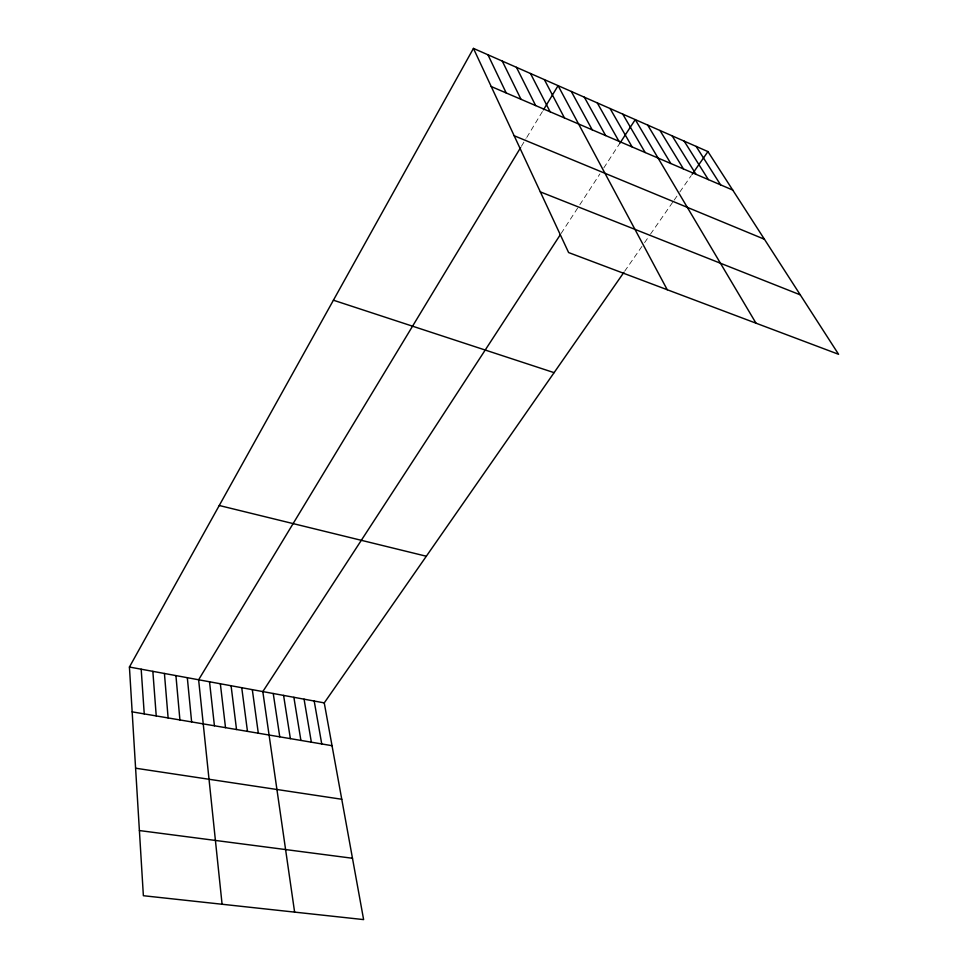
<?xml version="1.0" encoding="UTF-8"?>
<svg xmlns="http://www.w3.org/2000/svg" width="968" height="968" viewBox="0 0 968 968"><rect width="100%" height="100%" fill="white"/><g stroke="black" fill="none" stroke-linecap="round" stroke-linejoin="round"><path stroke-width="0.73" stroke-dasharray="4.84 3.63" d="M521.413 146.277L525.999 138.702M526.761 137.444L542.721 111.054M561.15 233.421L578.295 207.091M579.82 204.744L599.894 173.925M603.814 167.887L619.774 143.397M624.675 271.221L643.744 243.827M644.591 242.617L649.649 235.357M650.496 234.123L673.377 201.259M674.176 200.11L678.193 194.338M679.826 191.991L691.273 175.535"/><path stroke-width="1.45" d="M623.864 272.407L324.256 702.889L363.617 919.6L143.373 895.715L129.422 667.037L473.449 48.4L707.935 151.589L838.578 354.3L568.615 252.563L473.449 48.4M520.651 147.535L198.621 679.778L222.083 904.245M543.447 109.856L558.088 85.656L667.242 289.734M560.339 234.667L262.812 691.588L294.611 912.122M619.774 143.397L635.262 119.608L755.996 323.179M692.108 174.349L707.935 151.589M139.392 830.556L352.485 858.265M135.593 768.205L341.764 799.265M132.156 711.855L332.036 745.687M129.422 667.037L324.256 702.889M219.252 505.502L426.319 556.237M333.416 300.213L554.095 372.644M540.338 191.882L800.27 294.853M514.165 135.738L764.43 239.253M491.224 86.539L732.715 190.043M696.125 146.398L720.591 184.852M684.182 141.147L708.334 179.6M672.131 135.835L695.956 174.288M659.97 130.486L683.456 168.928M647.677 125.078L670.824 163.519M622.726 114.091L645.16 152.52M610.058 108.513L632.128 146.93M597.268 102.886L618.951 141.28M584.345 97.199L605.641 135.581M571.289 91.452L592.198 129.809M544.367 79.606L564.441 117.915M530.488 73.495L550.126 111.78M516.452 67.324L535.643 105.572M502.271 61.081L521.002 99.305M487.945 54.777L506.204 92.952M314.201 701.038L321.739 743.944M304.073 699.174L311.357 742.19M293.873 697.299L300.903 740.423M283.588 695.399L290.376 738.632M273.242 693.499L279.764 736.842M252.309 689.652L258.311 733.212M241.734 687.703L247.469 731.372M231.074 685.743L236.531 729.521M220.341 683.771L225.52 727.658M209.524 681.774L214.424 725.782M187.32 677.697L191.628 721.922M175.922 675.591L179.915 719.938M164.427 673.474L168.117 717.941M152.847 671.344L156.235 715.933M141.183 669.203L144.244 713.9"/></g></svg>
